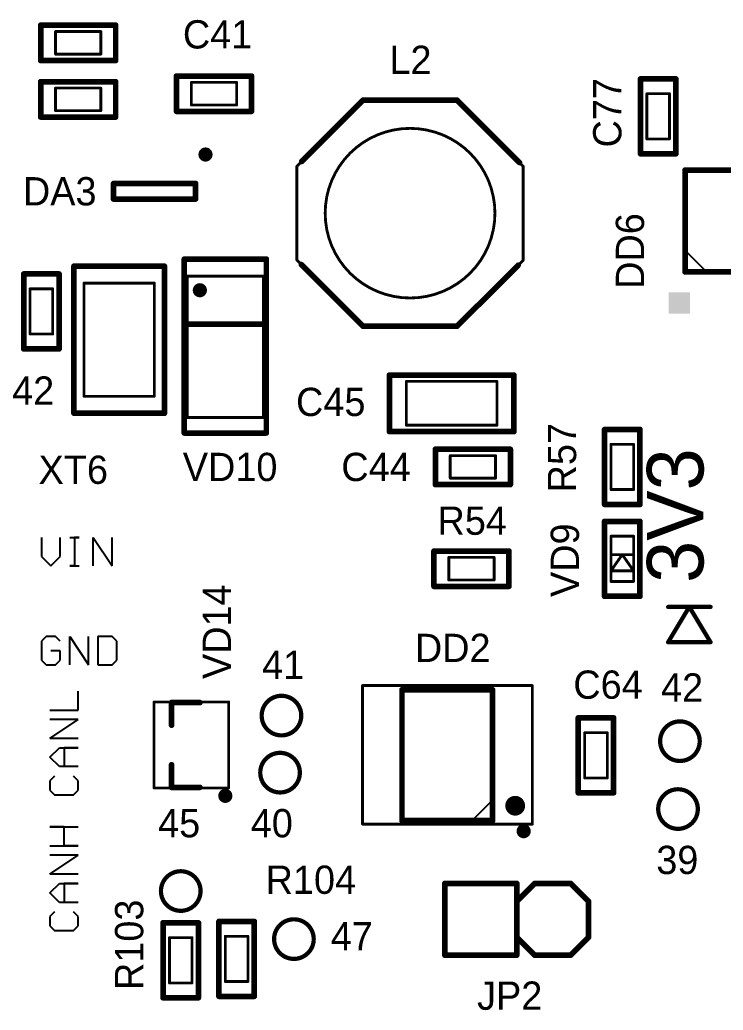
# Model space of a CAD drawing. Header units: millimetres. Extents: x 401 to 806, y 209 to 418.
# Drawn here: x 413.59 to 438.45, y 243.23 to 278.26 of the extents above; entities that cross this region are included whole.
import ezdxf

# ---------------------------------------------------------------- set-up
doc = ezdxf.new("R2010")
doc.units = ezdxf.units.MM
doc.layers.add('Mechanical1', color=6, linetype='Continuous')
doc.layers.add('TopOverlay', color=28, linetype='Continuous')

msp = doc.modelspace()

# ---------------------------------------------------------------- linework, layer by layer
at = {"layer": 'Mechanical1', "const_width": 0.1}
for points in [[(414.85, 277.048), (414.85, 277.848)], [(414.85, 277.848), (416.45, 277.848)], [(416.45, 277.048), (416.45, 277.848)], [(414.85, 277.048), (416.45, 277.048)], [(419.65, 276.048), (421.25, 276.048)], [(419.65, 275.247), (419.65, 276.048)], [(421.25, 275.247), (421.25, 276.048)], [(414.85, 275.047), (414.85, 275.848)], [(414.85, 275.848), (416.45, 275.848)], [(416.45, 275.047), (416.45, 275.848)], [(435.75, 275.648), (436.55, 275.648)], [(435.75, 274.048), (435.75, 275.648)], [(436.55, 274.048), (436.55, 275.648)], [(423.38, 273.083), (425.72, 275.423)], [(425.72, 275.423), (429.04, 275.423)], [(429.04, 275.423), (431.38, 273.083)], [(414.85, 275.047), (416.45, 275.047)], [(419.65, 275.247), (421.25, 275.247)], [(435.75, 274.048), (436.55, 274.048)], [(423.38, 269.763), (423.38, 273.083)], [(431.38, 269.763), (431.38, 273.083)], [(423.38, 269.763), (425.72, 267.423)], [(429.04, 267.423), (431.38, 269.763)], [(419.5, 269.198), (422.2, 269.198)], [(419.5, 264.198), (419.5, 269.198)], [(422.2, 264.198), (422.2, 269.198)], [(413.95, 267.148), (413.95, 268.748)], [(413.95, 268.748), (414.75, 268.748)], [(414.75, 267.148), (414.75, 268.748)], [(415.855, 268.948), (418.344, 268.948)], [(415.855, 264.948), (415.855, 268.948)], [(418.344, 264.948), (418.344, 268.948)], [(425.72, 267.423), (429.04, 267.423)], [(413.95, 267.148), (414.75, 267.148)], [(427.25, 263.923), (427.25, 265.473)], [(427.25, 265.473), (430.45, 265.473)], [(430.45, 263.923), (430.45, 265.473)], [(415.855, 264.948), (418.344, 264.948)], [(419.5, 264.198), (422.2, 264.198)], [(427.25, 263.923), (430.45, 263.923)], [(434.48, 263.248), (435.28, 263.248)], [(434.48, 261.648), (434.48, 263.248)], [(435.28, 261.648), (435.28, 263.248)], [(428.8, 262.848), (430.4, 262.848)], [(428.8, 262.048), (428.8, 262.848)], [(430.4, 262.048), (430.4, 262.848)], [(428.8, 262.048), (430.4, 262.048)], [(434.48, 261.648), (435.28, 261.648)], [(434.48, 259.998), (435.28, 259.998)], [(434.48, 258.398), (434.48, 259.998)], [(435.28, 258.398), (435.28, 259.998)], [(428.75, 258.448), (428.75, 259.248)], [(428.75, 259.248), (430.35, 259.248)], [(430.35, 258.448), (430.35, 259.248)], [(434.48, 258.773), (434.88, 259.348)], [(434.48, 259.348), (435.28, 259.348)], [(434.88, 259.348), (435.28, 258.773)], [(434.48, 258.773), (435.28, 258.773)], [(428.75, 258.448), (430.35, 258.448)], [(434.48, 258.398), (435.28, 258.398)], [(425.7, 249.815), (425.7, 254.715)], [(425.7, 254.715), (431.7, 254.715)], [(431.7, 249.815), (431.7, 254.715)], [(418.33, 251.094), (418.33, 254.134)], [(418.33, 254.134), (420.97, 254.134)], [(420.97, 251.094), (420.97, 254.134)], [(433.55, 251.448), (433.55, 253.048)], [(433.55, 253.048), (434.35, 253.048)], [(434.35, 251.448), (434.35, 253.048)], [(433.55, 251.448), (434.35, 251.448)], [(418.33, 251.094), (420.97, 251.094)], [(425.7, 249.815), (431.7, 249.815)], [(428.61, 245.178), (428.61, 247.718)], [(428.61, 247.718), (431.15, 247.718)], [(431.15, 247.083), (431.785, 247.718)], [(431.15, 245.178), (431.15, 247.718)], [(431.785, 247.718), (433.055, 247.718)], [(433.055, 247.718), (433.69, 247.083)], [(433.69, 245.813), (433.69, 247.083)], [(418.875, 245.798), (419.675, 245.798)], [(418.875, 244.198), (418.875, 245.798)], [(419.675, 244.198), (419.675, 245.798)], [(420.85, 245.848), (421.65, 245.848)], [(420.85, 244.248), (420.85, 245.848)], [(421.65, 244.248), (421.65, 245.848)], [(431.15, 245.813), (431.785, 245.178)], [(433.055, 245.178), (433.69, 245.813)], [(428.61, 245.178), (431.15, 245.178)], [(431.785, 245.178), (433.055, 245.178)], [(418.875, 244.198), (419.675, 244.198)], [(420.85, 244.248), (421.65, 244.248)]]:
    msp.add_lwpolyline(points, dxfattribs=at)
at = {"layer": 'Mechanical1'}
for points, const_width in [([(414.825, 277.848, 1), (414.875, 277.848, 1)], 0.05), ([(414.825, 277.848, 1), (414.875, 277.848, 1)], 0.05), ([(416.425, 277.848, 1), (416.475, 277.848, 1)], 0.05), ([(416.425, 277.848, 1), (416.475, 277.848, 1)], 0.05), ([(414.825, 277.048, 1), (414.875, 277.048, 1)], 0.05), ([(414.825, 277.048, 1), (414.875, 277.048, 1)], 0.05), ([(416.425, 277.048, 1), (416.475, 277.048, 1)], 0.05), ([(416.425, 277.048, 1), (416.475, 277.048, 1)], 0.05), ([(419.625, 276.048, 1), (419.675, 276.048, 1)], 0.05), ([(419.625, 276.048, 1), (419.675, 276.048, 1)], 0.05), ([(421.225, 276.048, 1), (421.275, 276.048, 1)], 0.05), ([(421.225, 276.048, 1), (421.275, 276.048, 1)], 0.05), ([(414.825, 275.848, 1), (414.875, 275.848, 1)], 0.05), ([(414.825, 275.848, 1), (414.875, 275.848, 1)], 0.05), ([(416.425, 275.848, 1), (416.475, 275.848, 1)], 0.05), ([(416.425, 275.848, 1), (416.475, 275.848, 1)], 0.05), ([(435.725, 275.648, 1), (435.775, 275.648, 1)], 0.05), ([(435.725, 275.648, 1), (435.775, 275.648, 1)], 0.05), ([(436.525, 275.648, 1), (436.575, 275.648, 1)], 0.05), ([(436.525, 275.648, 1), (436.575, 275.648, 1)], 0.05), ([(425.695, 275.423, 1), (425.745, 275.423, 1)], 0.05), ([(425.695, 275.423, 1), (425.745, 275.423, 1)], 0.05), ([(429.015, 275.423, 1), (429.065, 275.423, 1)], 0.05), ([(429.015, 275.423, 1), (429.065, 275.423, 1)], 0.05), ([(414.825, 275.047, 1), (414.875, 275.047, 1)], 0.05), ([(414.825, 275.047, 1), (414.875, 275.047, 1)], 0.05), ([(416.425, 275.047, 1), (416.475, 275.047, 1)], 0.05), ([(416.425, 275.047, 1), (416.475, 275.047, 1)], 0.05), ([(419.625, 275.247, 1), (419.675, 275.247, 1)], 0.05), ([(419.625, 275.247, 1), (419.675, 275.247, 1)], 0.05), ([(421.225, 275.247, 1), (421.275, 275.247, 1)], 0.05), ([(421.225, 275.247, 1), (421.275, 275.247, 1)], 0.05), ([(430.38, 271.423, 1), (424.38, 271.423, 1)], 0.1), ([(435.725, 274.048, 1), (435.775, 274.048, 1)], 0.05), ([(435.725, 274.048, 1), (435.775, 274.048, 1)], 0.05), ([(436.525, 274.048, 1), (436.575, 274.048, 1)], 0.05), ([(436.525, 274.048, 1), (436.575, 274.048, 1)], 0.05), ([(423.355, 273.083, 1), (423.405, 273.083, 1)], 0.05), ([(423.355, 273.083, 1), (423.405, 273.083, 1)], 0.05), ([(431.355, 273.083, 1), (431.405, 273.083, 1)], 0.05), ([(431.355, 273.083, 1), (431.405, 273.083, 1)], 0.05), ([(424.355, 271.423, 1), (424.405, 271.423, 1)], 0.05), ([(430.355, 271.423, 1), (430.405, 271.423, 1)], 0.05), ([(423.355, 269.763, 1), (423.405, 269.763, 1)], 0.05), ([(423.355, 269.763, 1), (423.405, 269.763, 1)], 0.05), ([(431.355, 269.763, 1), (431.405, 269.763, 1)], 0.05), ([(431.355, 269.763, 1), (431.405, 269.763, 1)], 0.05), ([(419.475, 269.198, 1), (419.525, 269.198, 1)], 0.05), ([(419.475, 269.198, 1), (419.525, 269.198, 1)], 0.05), ([(422.175, 269.198, 1), (422.225, 269.198, 1)], 0.05), ([(422.175, 269.198, 1), (422.225, 269.198, 1)], 0.05), ([(413.925, 268.748, 1), (413.975, 268.748, 1)], 0.05), ([(413.925, 268.748, 1), (413.975, 268.748, 1)], 0.05), ([(414.725, 268.748, 1), (414.775, 268.748, 1)], 0.05), ([(414.725, 268.748, 1), (414.775, 268.748, 1)], 0.05), ([(415.83, 268.948, 1), (415.88, 268.948, 1)], 0.05), ([(415.83, 268.948, 1), (415.88, 268.948, 1)], 0.05), ([(418.319, 268.948, 1), (418.369, 268.948, 1)], 0.05), ([(418.319, 268.948, 1), (418.369, 268.948, 1)], 0.05), ([(419.825, 268.698, 1), (420.075, 268.698, 1)], 0.25), ([(425.695, 267.423, 1), (425.745, 267.423, 1)], 0.05), ([(425.695, 267.423, 1), (425.745, 267.423, 1)], 0.05), ([(429.015, 267.423, 1), (429.065, 267.423, 1)], 0.05), ([(429.015, 267.423, 1), (429.065, 267.423, 1)], 0.05), ([(413.925, 267.148, 1), (413.975, 267.148, 1)], 0.05), ([(413.925, 267.148, 1), (413.975, 267.148, 1)], 0.05), ([(414.725, 267.148, 1), (414.775, 267.148, 1)], 0.05), ([(414.725, 267.148, 1), (414.775, 267.148, 1)], 0.05), ([(427.225, 265.473, 1), (427.275, 265.473, 1)], 0.05), ([(427.225, 265.473, 1), (427.275, 265.473, 1)], 0.05), ([(430.425, 265.473, 1), (430.475, 265.473, 1)], 0.05), ([(430.425, 265.473, 1), (430.475, 265.473, 1)], 0.05), ([(415.83, 264.948, 1), (415.88, 264.948, 1)], 0.05), ([(415.83, 264.948, 1), (415.88, 264.948, 1)], 0.05), ([(418.319, 264.948, 1), (418.369, 264.948, 1)], 0.05), ([(418.319, 264.948, 1), (418.369, 264.948, 1)], 0.05), ([(419.475, 264.198, 1), (419.525, 264.198, 1)], 0.05), ([(419.475, 264.198, 1), (419.525, 264.198, 1)], 0.05), ([(422.175, 264.198, 1), (422.225, 264.198, 1)], 0.05), ([(422.175, 264.198, 1), (422.225, 264.198, 1)], 0.05), ([(427.225, 263.923, 1), (427.275, 263.923, 1)], 0.05), ([(427.225, 263.923, 1), (427.275, 263.923, 1)], 0.05), ([(430.425, 263.923, 1), (430.475, 263.923, 1)], 0.05), ([(430.425, 263.923, 1), (430.475, 263.923, 1)], 0.05), ([(434.455, 263.248, 1), (434.505, 263.248, 1)], 0.05), ([(434.455, 263.248, 1), (434.505, 263.248, 1)], 0.05), ([(435.255, 263.248, 1), (435.305, 263.248, 1)], 0.05), ([(435.255, 263.248, 1), (435.305, 263.248, 1)], 0.05), ([(428.775, 262.848, 1), (428.825, 262.848, 1)], 0.05), ([(428.775, 262.848, 1), (428.825, 262.848, 1)], 0.05), ([(430.375, 262.848, 1), (430.425, 262.848, 1)], 0.05), ([(430.375, 262.848, 1), (430.425, 262.848, 1)], 0.05), ([(428.775, 262.048, 1), (428.825, 262.048, 1)], 0.05), ([(428.775, 262.048, 1), (428.825, 262.048, 1)], 0.05), ([(430.375, 262.048, 1), (430.425, 262.048, 1)], 0.05), ([(430.375, 262.048, 1), (430.425, 262.048, 1)], 0.05), ([(434.455, 261.648, 1), (434.505, 261.648, 1)], 0.05), ([(434.455, 261.648, 1), (434.505, 261.648, 1)], 0.05), ([(435.255, 261.648, 1), (435.305, 261.648, 1)], 0.05), ([(435.255, 261.648, 1), (435.305, 261.648, 1)], 0.05), ([(434.455, 259.998, 1), (434.505, 259.998, 1)], 0.05), ([(434.455, 259.998, 1), (434.505, 259.998, 1)], 0.05), ([(435.255, 259.998, 1), (435.305, 259.998, 1)], 0.05), ([(435.255, 259.998, 1), (435.305, 259.998, 1)], 0.05), ([(428.725, 259.248, 1), (428.775, 259.248, 1)], 0.05), ([(428.725, 259.248, 1), (428.775, 259.248, 1)], 0.05), ([(430.325, 259.248, 1), (430.375, 259.248, 1)], 0.05), ([(430.325, 259.248, 1), (430.375, 259.248, 1)], 0.05), ([(434.455, 259.348, 1), (434.505, 259.348, 1)], 0.05), ([(434.855, 259.348, 1), (434.905, 259.348, 1)], 0.05), ([(434.855, 259.348, 1), (434.905, 259.348, 1)], 0.05), ([(435.255, 259.348, 1), (435.305, 259.348, 1)], 0.05), ([(434.455, 258.773, 1), (434.505, 258.773, 1)], 0.05), ([(434.455, 258.773, 1), (434.505, 258.773, 1)], 0.05), ([(435.255, 258.773, 1), (435.305, 258.773, 1)], 0.05), ([(435.255, 258.773, 1), (435.305, 258.773, 1)], 0.05), ([(428.725, 258.448, 1), (428.775, 258.448, 1)], 0.05), ([(428.725, 258.448, 1), (428.775, 258.448, 1)], 0.05), ([(430.325, 258.448, 1), (430.375, 258.448, 1)], 0.05), ([(430.325, 258.448, 1), (430.375, 258.448, 1)], 0.05), ([(434.455, 258.398, 1), (434.505, 258.398, 1)], 0.05), ([(434.455, 258.398, 1), (434.505, 258.398, 1)], 0.05), ([(435.255, 258.398, 1), (435.305, 258.398, 1)], 0.05), ([(435.255, 258.398, 1), (435.305, 258.398, 1)], 0.05), ([(425.675, 254.715, 1), (425.725, 254.715, 1)], 0.05), ([(425.675, 254.715, 1), (425.725, 254.715, 1)], 0.05), ([(431.675, 254.715, 1), (431.725, 254.715, 1)], 0.05), ([(431.675, 254.715, 1), (431.725, 254.715, 1)], 0.05), ([(418.305, 254.134, 1), (418.355, 254.134, 1)], 0.05), ([(418.305, 254.134, 1), (418.355, 254.134, 1)], 0.05), ([(420.945, 254.134, 1), (420.995, 254.134, 1)], 0.05), ([(420.945, 254.134, 1), (420.995, 254.134, 1)], 0.05), ([(433.525, 253.048, 1), (433.575, 253.048, 1)], 0.05), ([(433.525, 253.048, 1), (433.575, 253.048, 1)], 0.05), ([(434.325, 253.048, 1), (434.375, 253.048, 1)], 0.05), ([(434.325, 253.048, 1), (434.375, 253.048, 1)], 0.05), ([(433.525, 251.448, 1), (433.575, 251.448, 1)], 0.05), ([(433.525, 251.448, 1), (433.575, 251.448, 1)], 0.05), ([(434.325, 251.448, 1), (434.375, 251.448, 1)], 0.05), ([(434.325, 251.448, 1), (434.375, 251.448, 1)], 0.05), ([(418.305, 251.094, 1), (418.355, 251.094, 1)], 0.05), ([(418.305, 251.094, 1), (418.355, 251.094, 1)], 0.05), ([(420.975, 250.814, 1), (420.725, 250.814, 1)], 0.25), ([(420.663, 250.814, 1), (420.787, 250.814, 1)], 0.125), ([(420.913, 250.814, 1), (421.038, 250.814, 1)], 0.125), ([(420.945, 251.094, 1), (420.995, 251.094, 1)], 0.05), ([(420.945, 251.094, 1), (420.995, 251.094, 1)], 0.05), ([(430.92, 250.465, 1), (431.27, 250.465, 1)], 0.35), ([(425.675, 249.815, 1), (425.725, 249.815, 1)], 0.05), ([(425.675, 249.815, 1), (425.725, 249.815, 1)], 0.05), ([(431.675, 249.815, 1), (431.725, 249.815, 1)], 0.05), ([(431.675, 249.815, 1), (431.725, 249.815, 1)], 0.05), ([(428.585, 247.718, 1), (428.635, 247.718, 1)], 0.05), ([(428.585, 247.718, 1), (428.635, 247.718, 1)], 0.05), ([(431.125, 247.718, 1), (431.175, 247.718, 1)], 0.05), ([(431.125, 247.718, 1), (431.175, 247.718, 1)], 0.05), ([(431.76, 247.718, 1), (431.81, 247.718, 1)], 0.05), ([(431.76, 247.718, 1), (431.81, 247.718, 1)], 0.05), ([(433.03, 247.718, 1), (433.08, 247.718, 1)], 0.05), ([(433.03, 247.718, 1), (433.08, 247.718, 1)], 0.05), ([(431.125, 247.083, 1), (431.175, 247.083, 1)], 0.05), ([(433.665, 247.083, 1), (433.715, 247.083, 1)], 0.05), ([(433.665, 247.083, 1), (433.715, 247.083, 1)], 0.05), ([(418.85, 245.798, 1), (418.9, 245.798, 1)], 0.05), ([(418.85, 245.798, 1), (418.9, 245.798, 1)], 0.05), ([(419.65, 245.798, 1), (419.7, 245.798, 1)], 0.05), ([(419.65, 245.798, 1), (419.7, 245.798, 1)], 0.05), ([(420.825, 245.848, 1), (420.875, 245.848, 1)], 0.05), ([(420.825, 245.848, 1), (420.875, 245.848, 1)], 0.05), ([(421.625, 245.848, 1), (421.675, 245.848, 1)], 0.05), ([(421.625, 245.848, 1), (421.675, 245.848, 1)], 0.05), ([(431.125, 245.813, 1), (431.175, 245.813, 1)], 0.05), ([(433.665, 245.813, 1), (433.715, 245.813, 1)], 0.05), ([(433.665, 245.813, 1), (433.715, 245.813, 1)], 0.05), ([(428.585, 245.178, 1), (428.635, 245.178, 1)], 0.05), ([(428.585, 245.178, 1), (428.635, 245.178, 1)], 0.05), ([(431.125, 245.178, 1), (431.175, 245.178, 1)], 0.05), ([(431.125, 245.178, 1), (431.175, 245.178, 1)], 0.05), ([(431.76, 245.178, 1), (431.81, 245.178, 1)], 0.05), ([(431.76, 245.178, 1), (431.81, 245.178, 1)], 0.05), ([(433.03, 245.178, 1), (433.08, 245.178, 1)], 0.05), ([(433.03, 245.178, 1), (433.08, 245.178, 1)], 0.05), ([(418.85, 244.198, 1), (418.9, 244.198, 1)], 0.05), ([(418.85, 244.198, 1), (418.9, 244.198, 1)], 0.05), ([(419.65, 244.198, 1), (419.7, 244.198, 1)], 0.05), ([(419.65, 244.198, 1), (419.7, 244.198, 1)], 0.05), ([(420.825, 244.248, 1), (420.875, 244.248, 1)], 0.05), ([(420.825, 244.248, 1), (420.875, 244.248, 1)], 0.05), ([(421.625, 244.248, 1), (421.675, 244.248, 1)], 0.05), ([(421.625, 244.248, 1), (421.675, 244.248, 1)], 0.05)]:
    msp.add_lwpolyline(points, format="xyb", close=True, dxfattribs=dict(at, const_width=const_width))
at = {"layer": 'TopOverlay'}
for p, q in [((437.1, 270.108), (437.1, 269.388)), ((437.82, 269.388), (437.1, 270.108)), ((437.1, 269.388), (437.82, 269.388)), ((414.35, 259.947), (414.35, 259.281)), ((415.016, 259.281), (415.016, 259.947)), ((415.35, 259.947), (415.683, 259.947)), ((415.683, 259.947), (415.516, 259.947)), ((415.516, 259.947), (415.516, 258.948)), ((416.183, 258.948), (416.183, 259.947)), ((416.183, 259.947), (416.849, 258.948)), ((416.849, 258.948), (416.849, 259.947)), ((414.35, 259.281), (414.683, 258.948)), ((414.683, 258.948), (415.016, 259.281)), ((415.516, 258.948), (415.35, 258.948)), ((415.35, 258.948), (415.683, 258.948)), ((414.517, 256.447), (414.35, 256.281)), ((414.85, 256.447), (414.517, 256.447)), ((415.016, 256.281), (414.85, 256.447)), ((415.35, 255.448), (415.35, 256.447)), ((415.35, 256.447), (416.016, 255.448)), ((416.016, 255.448), (416.016, 256.447)), ((416.349, 256.447), (416.349, 255.448)), ((416.849, 256.447), (416.349, 256.447)), ((417.016, 256.281), (416.849, 256.447)), ((414.35, 256.281), (414.35, 255.614)), ((417.016, 255.614), (417.016, 256.281)), ((415.016, 255.947), (414.683, 255.947)), ((415.016, 255.614), (415.016, 255.947)), ((414.35, 255.614), (414.517, 255.448)), ((414.517, 255.448), (414.85, 255.448)), ((414.85, 255.448), (415.016, 255.614)), ((416.349, 255.448), (416.849, 255.448)), ((416.849, 255.448), (417.016, 255.614)), ((415.65, 253.847), (415.65, 254.513)), ((414.65, 253.847), (415.65, 253.847)), ((414.65, 252.847), (415.65, 253.513)), ((415.65, 253.513), (414.65, 253.513)), ((415.65, 252.847), (414.65, 252.847)), ((414.65, 252.181), (414.984, 252.514)), ((414.984, 252.514), (415.65, 252.514)), ((415.65, 252.514), (415.15, 252.514)), ((415.15, 252.514), (415.15, 251.847)), ((414.984, 251.847), (414.65, 252.181)), ((414.817, 251.514), (414.65, 251.347)), ((415.65, 251.847), (414.984, 251.847)), ((415.65, 251.347), (415.483, 251.514)), ((414.65, 251.347), (414.65, 251.014)), ((415.65, 251.014), (415.65, 251.347)), ((414.65, 251.014), (414.817, 250.848)), ((414.817, 250.848), (415.483, 250.848)), ((415.483, 250.848), (415.65, 251.014)), ((430.295, 250.66), (429.575, 249.94)), ((430.295, 249.94), (430.295, 250.66)), ((429.575, 249.94), (430.295, 249.94)), ((415.15, 249.713), (414.65, 249.713)), ((414.65, 249.713), (415.65, 249.713)), ((415.15, 249.047), (415.15, 249.713)), ((414.65, 249.047), (415.65, 249.047)), ((414.65, 248.047), (415.65, 248.713)), ((415.65, 248.713), (414.65, 248.713)), ((415.65, 249.047), (415.15, 249.047)), ((415.65, 248.047), (414.65, 248.047)), ((414.65, 247.381), (414.984, 247.714)), ((414.984, 247.714), (415.65, 247.714)), ((415.65, 247.714), (415.15, 247.714)), ((415.15, 247.714), (415.15, 247.047)), ((414.984, 247.047), (414.65, 247.381)), ((415.65, 247.047), (414.984, 247.047)), ((414.817, 246.714), (414.65, 246.547)), ((415.65, 246.547), (415.483, 246.714)), ((414.65, 246.547), (414.65, 246.214)), ((415.65, 246.214), (415.65, 246.547)), ((414.65, 246.214), (414.817, 246.048)), ((414.817, 246.048), (415.483, 246.048)), ((415.483, 246.048), (415.65, 246.214))]:
    msp.add_line(p, q, dxfattribs=at)
for points, const_width in [([(414.325, 276.823), (414.325, 278.073)], 0.2), ([(414.325, 278.073), (416.975, 278.073)], 0.2), ([(416.975, 276.823), (416.975, 278.073)], 0.2), ([(414.325, 276.823), (416.975, 276.823)], 0.2), ([(414.325, 274.823), (414.325, 276.073)], 0.2), ([(414.325, 276.073), (416.975, 276.073)], 0.2), ([(416.975, 274.823), (416.975, 276.073)], 0.2), ([(419.125, 276.273), (421.775, 276.273)], 0.2), ([(419.125, 275.023), (419.125, 276.273)], 0.2), ([(421.775, 275.023), (421.775, 276.273)], 0.2), ([(435.525, 276.173), (436.775, 276.173)], 0.2), ([(435.525, 273.523), (435.525, 276.173)], 0.2), ([(436.775, 273.523), (436.775, 276.173)], 0.2), ([(423.55, 273.253), (425.72, 275.423)], 0.2), ([(425.72, 275.423), (429.04, 275.423)], 0.2), ([(429.04, 275.423), (431.248, 273.215)], 0.2), ([(419.125, 275.023), (421.775, 275.023)], 0.2), ([(414.325, 274.823), (416.975, 274.823)], 0.2), ([(435.525, 273.523), (436.775, 273.523)], 0.2), ([(437.1, 272.948), (440.2, 272.948)], 0.2), ([(437.1, 269.348), (437.1, 272.948)], 0.2), ([(416.9, 271.923), (416.9, 272.473)], 0.2), ([(416.9, 272.473), (419.8, 272.473)], 0.2), ([(419.8, 271.923), (419.8, 272.473)], 0.2), ([(416.9, 271.923), (419.8, 271.923)], 0.2), ([(419.4, 263.648), (419.4, 269.798)], 0.2), ([(419.4, 269.798), (422.3, 269.798)], 0.2), ([(422.3, 263.648), (422.3, 269.798)], 0.2), ([(415.5, 264.348), (415.5, 269.548)], 0.2), ([(415.5, 269.548), (418.7, 269.548)], 0.2), ([(418.7, 264.348), (418.7, 269.548)], 0.2), ([(423.538, 269.605), (425.72, 267.423)], 0.2), ([(429.04, 267.423), (431.198, 269.58)], 0.2), ([(437.1, 269.348), (440.2, 269.348)], 0.2), ([(413.725, 266.623), (413.725, 269.273)], 0.2), ([(413.725, 269.273), (414.975, 269.273)], 0.2), ([(414.975, 266.623), (414.975, 269.273)], 0.2), ([(419.4, 267.498), (422.3, 267.498)], 0.2), ([(425.72, 267.423), (429.04, 267.423)], 0.2), ([(413.725, 266.623), (414.975, 266.623)], 0.2), ([(426.65, 263.698), (426.65, 265.698)], 0.2), ([(426.65, 265.698), (431.05, 265.698)], 0.2), ([(431.05, 263.698), (431.05, 265.698)], 0.2), ([(415.5, 264.348), (418.7, 264.348)], 0.2), ([(426.65, 263.698), (431.05, 263.698)], 0.2), ([(434.255, 263.773), (435.505, 263.773)], 0.2), ([(434.255, 261.123), (434.255, 263.773)], 0.2), ([(435.505, 261.123), (435.505, 263.773)], 0.2), ([(419.4, 263.648), (422.3, 263.648)], 0.2), ([(428.275, 263.073), (430.925, 263.073)], 0.2), ([(428.275, 261.823), (428.275, 263.073)], 0.2), ([(430.925, 261.823), (430.925, 263.073)], 0.2), ([(428.275, 261.823), (430.925, 261.823)], 0.2), ([(434.255, 261.123), (435.505, 261.123)], 0.2), ([(434.255, 260.523), (435.505, 260.523)], 0.2), ([(434.255, 257.873), (434.255, 260.523)], 0.2), ([(435.505, 257.873), (435.505, 260.523)], 0.2), ([(428.225, 258.223), (428.225, 259.473)], 0.2), ([(428.225, 259.473), (430.875, 259.473)], 0.2), ([(430.875, 258.223), (430.875, 259.473)], 0.2), ([(428.225, 258.223), (430.875, 258.223)], 0.2), ([(434.255, 257.873), (435.505, 257.873)], 0.2), ([(436.5, 256.248), (437.25, 257.498)], 0.15), ([(436.5, 257.498), (438, 257.498)], 0.15), ([(437.25, 257.498), (438, 256.248)], 0.15), ([(436.5, 256.248), (438, 256.248)], 0.15), ([(427.095, 249.94), (427.095, 254.565)], 0.2), ([(427.095, 254.565), (430.295, 254.565)], 0.2), ([(430.295, 249.94), (430.295, 254.565)], 0.2), ([(418.95, 254.114), (419.95, 254.114)], 0.2), ([(418.95, 253.314), (418.95, 254.114)], 0.2), ([(433.325, 250.923), (433.325, 253.573)], 0.2), ([(433.325, 253.573), (434.575, 253.573)], 0.2), ([(434.575, 250.923), (434.575, 253.573)], 0.2), ([(418.95, 251.114), (418.95, 251.914)], 0.2), ([(418.95, 251.114), (419.95, 251.114)], 0.2), ([(433.325, 250.923), (434.575, 250.923)], 0.2), ([(427.095, 249.94), (430.295, 249.94)], 0.2), ([(428.61, 247.718), (431.15, 247.718)], 0.2), ([(428.61, 245.178), (428.61, 247.718)], 0.2), ([(431.15, 245.178), (431.15, 247.718)], 0.2), ([(431.15, 247.083), (431.785, 247.718)], 0.2), ([(431.785, 247.718), (433.055, 247.718)], 0.2), ([(433.055, 247.718), (433.69, 247.083)], 0.2), ([(433.69, 245.813), (433.69, 247.083)], 0.2), ([(418.65, 246.323), (419.9, 246.323)], 0.2), ([(418.65, 243.673), (418.65, 246.323)], 0.2), ([(419.9, 243.673), (419.9, 246.323)], 0.2), ([(420.625, 246.373), (421.875, 246.373)], 0.2), ([(420.625, 243.723), (420.625, 246.373)], 0.2), ([(421.875, 243.723), (421.875, 246.373)], 0.2), ([(431.15, 245.813), (431.785, 245.178)], 0.2), ([(433.055, 245.178), (433.69, 245.813)], 0.2), ([(428.61, 245.178), (431.15, 245.178)], 0.2), ([(431.785, 245.178), (433.055, 245.178)], 0.2), ([(420.625, 243.723), (421.875, 243.723)], 0.2), ([(418.65, 243.673), (419.9, 243.673)], 0.2)]:
    msp.add_lwpolyline(points, dxfattribs=dict(at, const_width=const_width))
for points, const_width in [([(414.275, 278.073, 1), (414.375, 278.073, 1)], 0.1), ([(414.275, 278.073, 1), (414.375, 278.073, 1)], 0.1), ([(416.925, 278.073, 1), (417.025, 278.073, 1)], 0.1), ([(416.925, 278.073, 1), (417.025, 278.073, 1)], 0.1), ([(414.275, 276.823, 1), (414.375, 276.823, 1)], 0.1), ([(414.275, 276.823, 1), (414.375, 276.823, 1)], 0.1), ([(416.925, 276.823, 1), (417.025, 276.823, 1)], 0.1), ([(416.925, 276.823, 1), (417.025, 276.823, 1)], 0.1), ([(414.275, 276.073, 1), (414.375, 276.073, 1)], 0.1), ([(414.275, 276.073, 1), (414.375, 276.073, 1)], 0.1), ([(416.925, 276.073, 1), (417.025, 276.073, 1)], 0.1), ([(416.925, 276.073, 1), (417.025, 276.073, 1)], 0.1), ([(419.075, 276.273, 1), (419.175, 276.273, 1)], 0.1), ([(419.075, 276.273, 1), (419.175, 276.273, 1)], 0.1), ([(421.725, 276.273, 1), (421.825, 276.273, 1)], 0.1), ([(421.725, 276.273, 1), (421.825, 276.273, 1)], 0.1), ([(435.475, 276.173, 1), (435.575, 276.173, 1)], 0.1), ([(435.475, 276.173, 1), (435.575, 276.173, 1)], 0.1), ([(436.725, 276.173, 1), (436.825, 276.173, 1)], 0.1), ([(436.725, 276.173, 1), (436.825, 276.173, 1)], 0.1), ([(425.67, 275.423, 1), (425.77, 275.423, 1)], 0.1), ([(425.67, 275.423, 1), (425.77, 275.423, 1)], 0.1), ([(428.99, 275.423, 1), (429.09, 275.423, 1)], 0.1), ([(428.99, 275.423, 1), (429.09, 275.423, 1)], 0.1), ([(419.075, 275.023, 1), (419.175, 275.023, 1)], 0.1), ([(419.075, 275.023, 1), (419.175, 275.023, 1)], 0.1), ([(421.725, 275.023, 1), (421.825, 275.023, 1)], 0.1), ([(421.725, 275.023, 1), (421.825, 275.023, 1)], 0.1), ([(414.275, 274.823, 1), (414.375, 274.823, 1)], 0.1), ([(414.275, 274.823, 1), (414.375, 274.823, 1)], 0.1), ([(416.925, 274.823, 1), (417.025, 274.823, 1)], 0.1), ([(416.925, 274.823, 1), (417.025, 274.823, 1)], 0.1), ([(420.275, 273.498, 1), (420.025, 273.498, 1)], 0.25), ([(419.963, 273.498, 1), (420.087, 273.498, 1)], 0.125), ([(420.213, 273.498, 1), (420.338, 273.498, 1)], 0.125), ([(435.475, 273.523, 1), (435.575, 273.523, 1)], 0.1), ([(435.475, 273.523, 1), (435.575, 273.523, 1)], 0.1), ([(436.725, 273.523, 1), (436.825, 273.523, 1)], 0.1), ([(436.725, 273.523, 1), (436.825, 273.523, 1)], 0.1), ([(423.5, 273.253, 1), (423.6, 273.253, 1)], 0.1), ([(431.198, 273.215, 1), (431.298, 273.215, 1)], 0.1), ([(437.05, 272.948, 1), (437.15, 272.948, 1)], 0.1), ([(437.05, 272.948, 1), (437.15, 272.948, 1)], 0.1), ([(416.85, 272.473, 1), (416.95, 272.473, 1)], 0.1), ([(416.85, 272.473, 1), (416.95, 272.473, 1)], 0.1), ([(419.75, 272.473, 1), (419.85, 272.473, 1)], 0.1), ([(419.75, 272.473, 1), (419.85, 272.473, 1)], 0.1), ([(416.85, 271.923, 1), (416.95, 271.923, 1)], 0.1), ([(416.85, 271.923, 1), (416.95, 271.923, 1)], 0.1), ([(419.75, 271.923, 1), (419.85, 271.923, 1)], 0.1), ([(419.75, 271.923, 1), (419.85, 271.923, 1)], 0.1), ([(419.35, 269.798, 1), (419.45, 269.798, 1)], 0.1), ([(419.35, 269.798, 1), (419.45, 269.798, 1)], 0.1), ([(422.25, 269.798, 1), (422.35, 269.798, 1)], 0.1), ([(422.25, 269.798, 1), (422.35, 269.798, 1)], 0.1), ([(415.45, 269.548, 1), (415.55, 269.548, 1)], 0.1), ([(415.45, 269.548, 1), (415.55, 269.548, 1)], 0.1), ([(418.65, 269.548, 1), (418.75, 269.548, 1)], 0.1), ([(418.65, 269.548, 1), (418.75, 269.548, 1)], 0.1), ([(423.488, 269.605, 1), (423.588, 269.605, 1)], 0.1), ([(431.148, 269.58, 1), (431.248, 269.58, 1)], 0.1), ([(437.05, 269.348, 1), (437.15, 269.348, 1)], 0.1), ([(437.05, 269.348, 1), (437.15, 269.348, 1)], 0.1), ([(413.675, 269.273, 1), (413.775, 269.273, 1)], 0.1), ([(413.675, 269.273, 1), (413.775, 269.273, 1)], 0.1), ([(414.925, 269.273, 1), (415.025, 269.273, 1)], 0.1), ([(414.925, 269.273, 1), (415.025, 269.273, 1)], 0.1), ([(419.35, 267.498, 1), (419.45, 267.498, 1)], 0.1), ([(422.25, 267.498, 1), (422.35, 267.498, 1)], 0.1), ([(425.67, 267.423, 1), (425.77, 267.423, 1)], 0.1), ([(425.67, 267.423, 1), (425.77, 267.423, 1)], 0.1), ([(428.99, 267.423, 1), (429.09, 267.423, 1)], 0.1), ([(428.99, 267.423, 1), (429.09, 267.423, 1)], 0.1), ([(413.675, 266.623, 1), (413.775, 266.623, 1)], 0.1), ([(413.675, 266.623, 1), (413.775, 266.623, 1)], 0.1), ([(414.925, 266.623, 1), (415.025, 266.623, 1)], 0.1), ([(414.925, 266.623, 1), (415.025, 266.623, 1)], 0.1), ([(426.6, 265.698, 1), (426.7, 265.698, 1)], 0.1), ([(426.6, 265.698, 1), (426.7, 265.698, 1)], 0.1), ([(431, 265.698, 1), (431.1, 265.698, 1)], 0.1), ([(431, 265.698, 1), (431.1, 265.698, 1)], 0.1), ([(415.45, 264.348, 1), (415.55, 264.348, 1)], 0.1), ([(415.45, 264.348, 1), (415.55, 264.348, 1)], 0.1), ([(418.65, 264.348, 1), (418.75, 264.348, 1)], 0.1), ([(418.65, 264.348, 1), (418.75, 264.348, 1)], 0.1), ([(426.6, 263.698, 1), (426.7, 263.698, 1)], 0.1), ([(426.6, 263.698, 1), (426.7, 263.698, 1)], 0.1), ([(431, 263.698, 1), (431.1, 263.698, 1)], 0.1), ([(431, 263.698, 1), (431.1, 263.698, 1)], 0.1), ([(434.205, 263.773, 1), (434.305, 263.773, 1)], 0.1), ([(434.205, 263.773, 1), (434.305, 263.773, 1)], 0.1), ([(435.455, 263.773, 1), (435.555, 263.773, 1)], 0.1), ([(435.455, 263.773, 1), (435.555, 263.773, 1)], 0.1), ([(419.35, 263.648, 1), (419.45, 263.648, 1)], 0.1), ([(419.35, 263.648, 1), (419.45, 263.648, 1)], 0.1), ([(422.25, 263.648, 1), (422.35, 263.648, 1)], 0.1), ([(422.25, 263.648, 1), (422.35, 263.648, 1)], 0.1), ([(428.225, 263.073, 1), (428.325, 263.073, 1)], 0.1), ([(428.225, 263.073, 1), (428.325, 263.073, 1)], 0.1), ([(430.875, 263.073, 1), (430.975, 263.073, 1)], 0.1), ([(430.875, 263.073, 1), (430.975, 263.073, 1)], 0.1), ([(428.225, 261.823, 1), (428.325, 261.823, 1)], 0.1), ([(428.225, 261.823, 1), (428.325, 261.823, 1)], 0.1), ([(430.875, 261.823, 1), (430.975, 261.823, 1)], 0.1), ([(430.875, 261.823, 1), (430.975, 261.823, 1)], 0.1), ([(434.205, 261.123, 1), (434.305, 261.123, 1)], 0.1), ([(434.205, 261.123, 1), (434.305, 261.123, 1)], 0.1), ([(435.455, 261.123, 1), (435.555, 261.123, 1)], 0.1), ([(435.455, 261.123, 1), (435.555, 261.123, 1)], 0.1), ([(434.205, 260.523, 1), (434.305, 260.523, 1)], 0.1), ([(434.205, 260.523, 1), (434.305, 260.523, 1)], 0.1), ([(435.455, 260.523, 1), (435.555, 260.523, 1)], 0.1), ([(435.455, 260.523, 1), (435.555, 260.523, 1)], 0.1), ([(428.175, 259.473, 1), (428.275, 259.473, 1)], 0.1), ([(428.175, 259.473, 1), (428.275, 259.473, 1)], 0.1), ([(430.825, 259.473, 1), (430.925, 259.473, 1)], 0.1), ([(430.825, 259.473, 1), (430.925, 259.473, 1)], 0.1), ([(428.175, 258.223, 1), (428.275, 258.223, 1)], 0.1), ([(428.175, 258.223, 1), (428.275, 258.223, 1)], 0.1), ([(430.825, 258.223, 1), (430.925, 258.223, 1)], 0.1), ([(430.825, 258.223, 1), (430.925, 258.223, 1)], 0.1), ([(434.205, 257.873, 1), (434.305, 257.873, 1)], 0.1), ([(434.205, 257.873, 1), (434.305, 257.873, 1)], 0.1), ([(435.455, 257.873, 1), (435.555, 257.873, 1)], 0.1), ([(435.455, 257.873, 1), (435.555, 257.873, 1)], 0.1), ([(436.463, 257.498, 1), (436.538, 257.498, 1)], 0.075), ([(437.212, 257.498, 1), (437.287, 257.498, 1)], 0.075), ([(437.212, 257.498, 1), (437.287, 257.498, 1)], 0.075), ([(437.962, 257.498, 1), (438.038, 257.498, 1)], 0.075), ([(436.463, 256.248, 1), (436.538, 256.248, 1)], 0.075), ([(436.463, 256.248, 1), (436.538, 256.248, 1)], 0.075), ([(437.962, 256.248, 1), (438.038, 256.248, 1)], 0.075), ([(437.962, 256.248, 1), (438.038, 256.248, 1)], 0.075), ([(427.045, 254.565, 1), (427.145, 254.565, 1)], 0.1), ([(427.045, 254.565, 1), (427.145, 254.565, 1)], 0.1), ([(430.245, 254.565, 1), (430.345, 254.565, 1)], 0.1), ([(430.245, 254.565, 1), (430.345, 254.565, 1)], 0.1), ([(423.535, 253.653, 1), (422.135, 253.653, 1)], 0.15), ([(418.9, 254.114, 1), (419, 254.114, 1)], 0.1), ([(418.9, 254.114, 1), (419, 254.114, 1)], 0.1), ([(419.9, 254.114, 1), (420, 254.114, 1)], 0.1), ([(422.098, 253.653, 1), (422.173, 253.653, 1)], 0.075), ([(423.498, 253.653, 1), (423.573, 253.653, 1)], 0.075), ([(433.275, 253.573, 1), (433.375, 253.573, 1)], 0.1), ([(433.275, 253.573, 1), (433.375, 253.573, 1)], 0.1), ([(434.525, 253.573, 1), (434.625, 253.573, 1)], 0.1), ([(434.525, 253.573, 1), (434.625, 253.573, 1)], 0.1), ([(418.9, 253.314, 1), (419, 253.314, 1)], 0.1), ([(437.618, 252.748, 1), (436.218, 252.748, 1)], 0.15), ([(436.18, 252.748, 1), (436.255, 252.748, 1)], 0.075), ([(437.58, 252.748, 1), (437.655, 252.748, 1)], 0.075), ([(423.485, 251.635, 1), (422.085, 251.635, 1)], 0.15), ([(418.9, 251.914, 1), (419, 251.914, 1)], 0.1), ([(422.048, 251.635, 1), (422.123, 251.635, 1)], 0.075), ([(423.448, 251.635, 1), (423.523, 251.635, 1)], 0.075), ([(418.9, 251.114, 1), (419, 251.114, 1)], 0.1), ([(418.9, 251.114, 1), (419, 251.114, 1)], 0.1), ([(419.9, 251.114, 1), (420, 251.114, 1)], 0.1), ([(420.975, 250.814, 1), (420.725, 250.814, 1)], 0.25), ([(420.663, 250.814, 1), (420.787, 250.814, 1)], 0.125), ([(420.913, 250.814, 1), (421.038, 250.814, 1)], 0.125), ([(433.275, 250.923, 1), (433.375, 250.923, 1)], 0.1), ([(433.275, 250.923, 1), (433.375, 250.923, 1)], 0.1), ([(434.525, 250.923, 1), (434.625, 250.923, 1)], 0.1), ([(434.525, 250.923, 1), (434.625, 250.923, 1)], 0.1), ([(437.55, 250.348, 1), (436.15, 250.348, 1)], 0.15), ([(436.113, 250.348, 1), (436.188, 250.348, 1)], 0.075), ([(437.513, 250.348, 1), (437.588, 250.348, 1)], 0.075), ([(427.045, 249.94, 1), (427.145, 249.94, 1)], 0.1), ([(427.045, 249.94, 1), (427.145, 249.94, 1)], 0.1), ([(430.245, 249.94, 1), (430.345, 249.94, 1)], 0.1), ([(430.245, 249.94, 1), (430.345, 249.94, 1)], 0.1), ([(431.52, 249.565, 1), (431.27, 249.565, 1)], 0.25), ([(431.207, 249.565, 1), (431.332, 249.565, 1)], 0.125), ([(431.457, 249.565, 1), (431.582, 249.565, 1)], 0.125), ([(419.975, 247.448, 1), (418.575, 247.448, 1)], 0.15), ([(428.56, 247.718, 1), (428.66, 247.718, 1)], 0.1), ([(428.56, 247.718, 1), (428.66, 247.718, 1)], 0.1), ([(431.1, 247.718, 1), (431.2, 247.718, 1)], 0.1), ([(431.1, 247.718, 1), (431.2, 247.718, 1)], 0.1), ([(431.735, 247.718, 1), (431.835, 247.718, 1)], 0.1), ([(431.735, 247.718, 1), (431.835, 247.718, 1)], 0.1), ([(433.005, 247.718, 1), (433.105, 247.718, 1)], 0.1), ([(433.005, 247.718, 1), (433.105, 247.718, 1)], 0.1), ([(418.537, 247.448, 1), (418.612, 247.448, 1)], 0.075), ([(419.937, 247.448, 1), (420.012, 247.448, 1)], 0.075), ([(431.1, 247.083, 1), (431.2, 247.083, 1)], 0.1), ([(433.64, 247.083, 1), (433.74, 247.083, 1)], 0.1), ([(433.64, 247.083, 1), (433.74, 247.083, 1)], 0.1), ([(418.6, 246.323, 1), (418.7, 246.323, 1)], 0.1), ([(418.6, 246.323, 1), (418.7, 246.323, 1)], 0.1), ([(419.85, 246.323, 1), (419.95, 246.323, 1)], 0.1), ([(419.85, 246.323, 1), (419.95, 246.323, 1)], 0.1), ([(420.575, 246.373, 1), (420.675, 246.373, 1)], 0.1), ([(420.575, 246.373, 1), (420.675, 246.373, 1)], 0.1), ([(421.825, 246.373, 1), (421.925, 246.373, 1)], 0.1), ([(421.825, 246.373, 1), (421.925, 246.373, 1)], 0.1), ([(423.975, 245.748, 1), (422.575, 245.748, 1)], 0.15), ([(431.1, 245.813, 1), (431.2, 245.813, 1)], 0.1), ([(433.64, 245.813, 1), (433.74, 245.813, 1)], 0.1), ([(433.64, 245.813, 1), (433.74, 245.813, 1)], 0.1), ([(422.537, 245.748, 1), (422.612, 245.748, 1)], 0.075), ([(423.937, 245.748, 1), (424.012, 245.748, 1)], 0.075), ([(428.56, 245.178, 1), (428.66, 245.178, 1)], 0.1), ([(428.56, 245.178, 1), (428.66, 245.178, 1)], 0.1), ([(431.1, 245.178, 1), (431.2, 245.178, 1)], 0.1), ([(431.1, 245.178, 1), (431.2, 245.178, 1)], 0.1), ([(431.735, 245.178, 1), (431.835, 245.178, 1)], 0.1), ([(431.735, 245.178, 1), (431.835, 245.178, 1)], 0.1), ([(433.005, 245.178, 1), (433.105, 245.178, 1)], 0.1), ([(433.005, 245.178, 1), (433.105, 245.178, 1)], 0.1), ([(420.575, 243.723, 1), (420.675, 243.723, 1)], 0.1), ([(420.575, 243.723, 1), (420.675, 243.723, 1)], 0.1), ([(421.825, 243.723, 1), (421.925, 243.723, 1)], 0.1), ([(421.825, 243.723, 1), (421.925, 243.723, 1)], 0.1), ([(418.6, 243.673, 1), (418.7, 243.673, 1)], 0.1), ([(418.6, 243.673, 1), (418.7, 243.673, 1)], 0.1), ([(419.85, 243.673, 1), (419.95, 243.673, 1)], 0.1), ([(419.85, 243.673, 1), (419.95, 243.673, 1)], 0.1)]:
    msp.add_lwpolyline(points, format="xyb", close=True, dxfattribs=dict(at, const_width=const_width))
msp.add_solid([(436.525, 267.872), (437.275, 267.872), (436.525, 268.622), (437.275, 268.622)], dxfattribs=at)

# ---------------------------------------------------------------- texts
for s, p in [('C41', (419.35, 277.248)), ('L2', (426.65, 276.348)), ('DA3', (413.697, 271.698)), ('C42', (412.35, 264.648)), ('C45', (423.35, 264.248)), ('XT6', (414.25, 261.848)), ('VD10', (419.347, 261.948)), ('C44', (424.95, 261.948)), ('R54', (428.35, 260.048)), ('DD2', (427.55, 255.548)), ('41', (422.15, 254.948)), ('C64', (433.15, 254.248)), ('42', (436.25, 254.148)), ('45', (418.475, 249.348)), ('40', (421.75, 249.348)), ('39', (436.082, 248.048)), ('R104', (422.275, 247.348)), ('47', (424.575, 245.348)), ('JP2', (429.75, 243.248))]:
    msp.add_text(s, height=1, dxfattribs=at).set_placement(p)
for s, height, p in [('C77', 1, (434.85, 273.748)), ('DD6', 1, (435.65, 268.748)), ('R57', 1, (433.25, 261.548)), ('3V3', 2, (437.75, 258.348)), ('VD9', 1, (433.35, 257.848)), ('VD14', 1, (421.05, 254.948)), ('R103', 1, (417.95, 243.948))]:
    msp.add_text(s, height=height, rotation=90, dxfattribs=at).set_placement(p)

doc.saveas('drawing.dxf')
